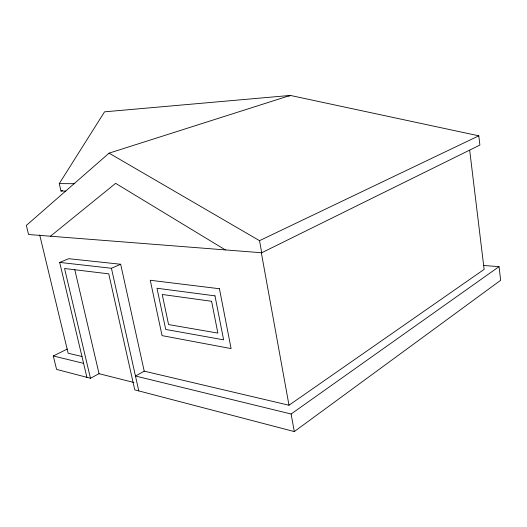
<?xml version="1.0" encoding="UTF-8"?>
<svg xmlns="http://www.w3.org/2000/svg" width="527" height="527" viewBox="0 0 527 527"><rect width="100%" height="100%" fill="white"/><g stroke="black" fill="none" stroke-linecap="round" stroke-linejoin="round"><path stroke-width="0.79" d="M65.888 191.097L60.987 191.024L59.268 183.627L104.557 111.829L290.285 95.427L478.806 135.821L479.899 145.057L261.721 252.762L28.563 234.508L26.35 225.411L109.076 153.153L290.285 95.427L288.868 96.263M50.467 236.228L115.624 183.343L225.352 249.917M133.924 382.497L99.036 373.683L90.46 378.261L64.571 268.513L108.76 273.849L134.76 389.848L294.297 431.573L500.65 280.292L499.049 266.636L483.457 265.476M469.689 150.314L484.129 269.383L288.994 405.237L144.22 371.153L135.465 376.021L291.115 414.011L499.049 266.636M90.46 378.261L56.587 369.401L53.299 355.962L67.291 349.052M109.076 153.153L259.528 240.668L478.806 135.821M86.896 377.325L59.676 262.406L111.434 268.269L120.67 264.251L144.22 371.153M59.676 262.406L68.76 258.704L120.67 264.251M60.987 191.024L62.542 190.497M59.268 183.627L74.794 183.699M82.12 356.529L68.141 353.235L39.69 234.923M53.299 355.962L83.589 363.36M74.755 269.547L99.036 373.683M111.434 268.269L138.785 390.902M291.115 414.011L294.297 431.573M259.528 240.668L261.721 252.762M261.392 253.039L288.994 405.237M219.443 288.737L150.261 280.259L162.066 335.633L231.089 348.584L219.443 288.737M214.983 295.858L156.987 288.243L165.709 329.441L223.613 339.829L214.983 295.858M211.584 301.286L162.237 294.481L168.574 324.573L217.868 333.097L211.584 301.286"/></g></svg>
